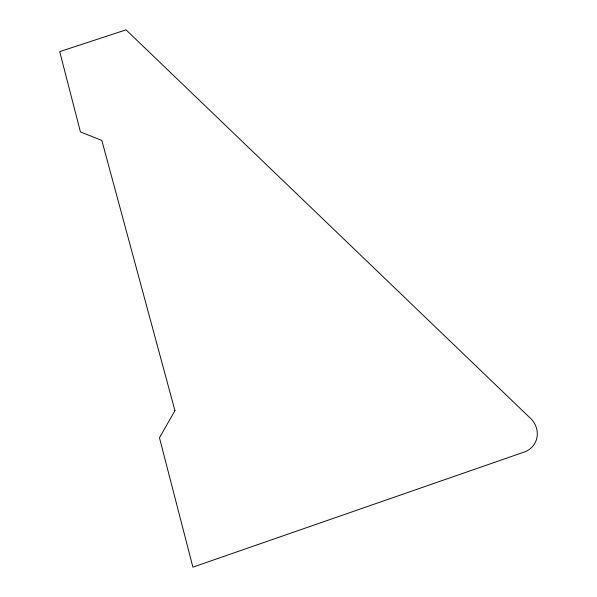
<?xml version="1.0" encoding="UTF-8"?>
<svg xmlns="http://www.w3.org/2000/svg" width="597" height="597" viewBox="0 0 597 597"><rect width="100%" height="100%" fill="white"/><g stroke="black" fill="none" stroke-linecap="round" stroke-linejoin="round"><path stroke-width="0.9" d="M174.936 410.661L159.466 437.758L192.898 567.15L523.569 452.272A22.514 20.574 27.9 0 0 528.927 416.825L126.049 29.85L59.7 51.618L80.453 131.944L101.811 140.385L174.936 410.661"/></g></svg>
